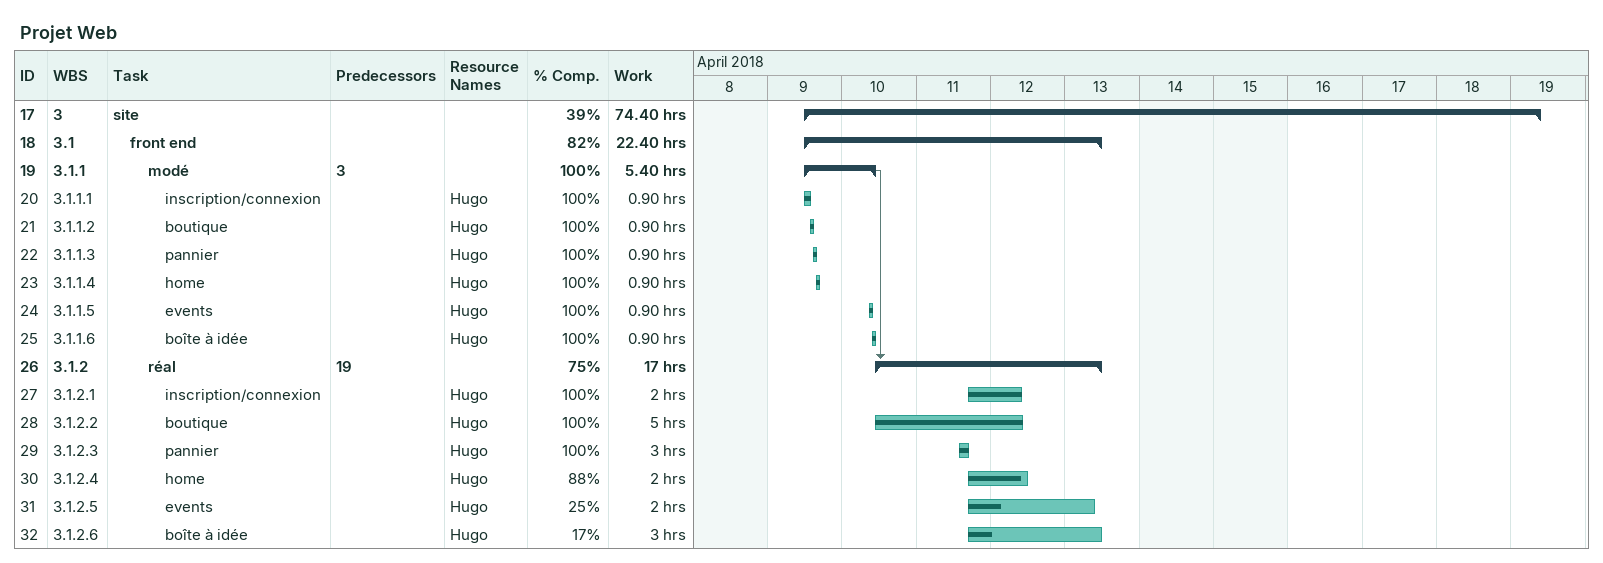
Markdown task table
Projet Web

| ID | WBS | Task | Start | Finish | Predecessors | Resources | % complete | Work (h) |
|---|---|---|---|---|---|---|---|---|
| 17 | 3 | **site** | 2018-04-09 | 2018-04-19 |  |  | 39 | 74.40 |
| 18 | 3.1 | **front end** | 2018-04-09 | 2018-04-13 |  |  | 82 | 22.40 |
| 19 | 3.1.1 | **modé** | 2018-04-09 | 2018-04-10 | 3 |  | 100 | 5.40 |
| 20 | 3.1.1.1 | inscription/connexion | 2018-04-09 | 2018-04-09 |  | Hugo | 100 | 0.90 |
| 21 | 3.1.1.2 | boutique | 2018-04-09 | 2018-04-09 |  | Hugo | 100 | 0.90 |
| 22 | 3.1.1.3 | pannier | 2018-04-09 | 2018-04-09 |  | Hugo | 100 | 0.90 |
| 23 | 3.1.1.4 | home | 2018-04-09 | 2018-04-09 |  | Hugo | 100 | 0.90 |
| 24 | 3.1.1.5 | events | 2018-04-10 | 2018-04-10 |  | Hugo | 100 | 0.90 |
| 25 | 3.1.1.6 | boîte à idée | 2018-04-10 | 2018-04-10 |  | Hugo | 100 | 0.90 |
| 26 | 3.1.2 | **réal** | 2018-04-10 | 2018-04-13 | 19 |  | 75 | 17 |
| 27 | 3.1.2.1 | inscription/connexion | 2018-04-11 | 2018-04-12 |  | Hugo | 100 | 2 |
| 28 | 3.1.2.2 | boutique | 2018-04-10 | 2018-04-12 |  | Hugo | 100 | 5 |
| 29 | 3.1.2.3 | pannier | 2018-04-11 | 2018-04-11 |  | Hugo | 100 | 3 |
| 30 | 3.1.2.4 | home | 2018-04-11 | 2018-04-12 |  | Hugo | 88 | 2 |
| 31 | 3.1.2.5 | events | 2018-04-11 | 2018-04-13 |  | Hugo | 25 | 2 |
| 32 | 3.1.2.6 | boîte à idée | 2018-04-11 | 2018-04-13 |  | Hugo | 17 | 3 |
